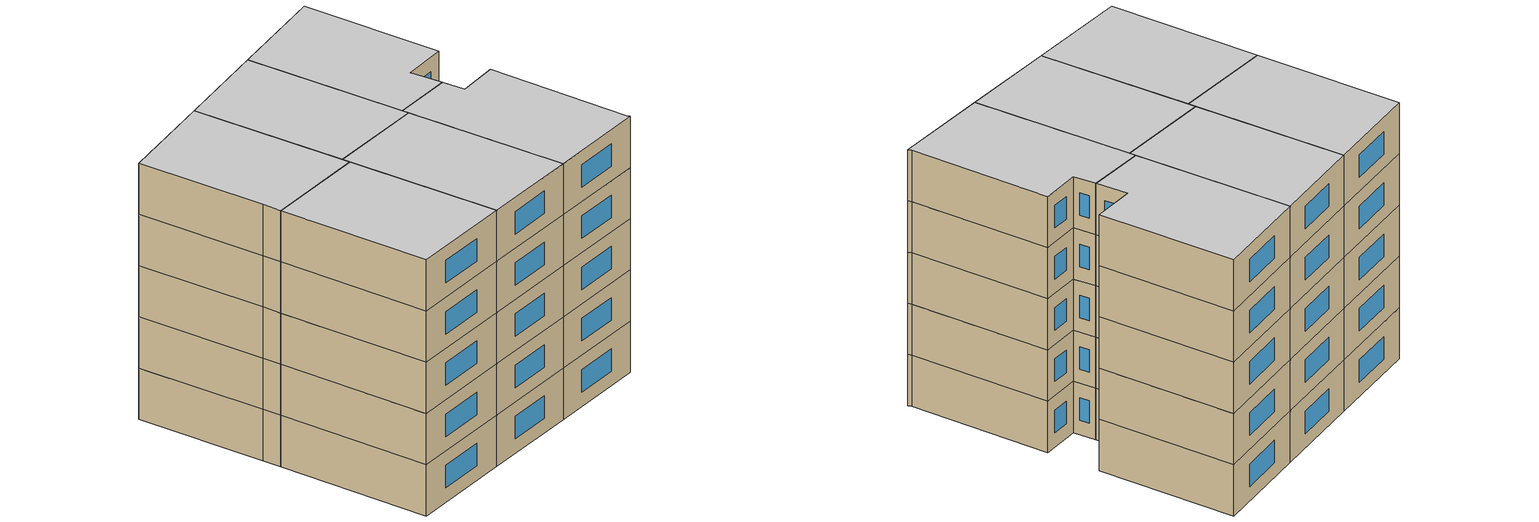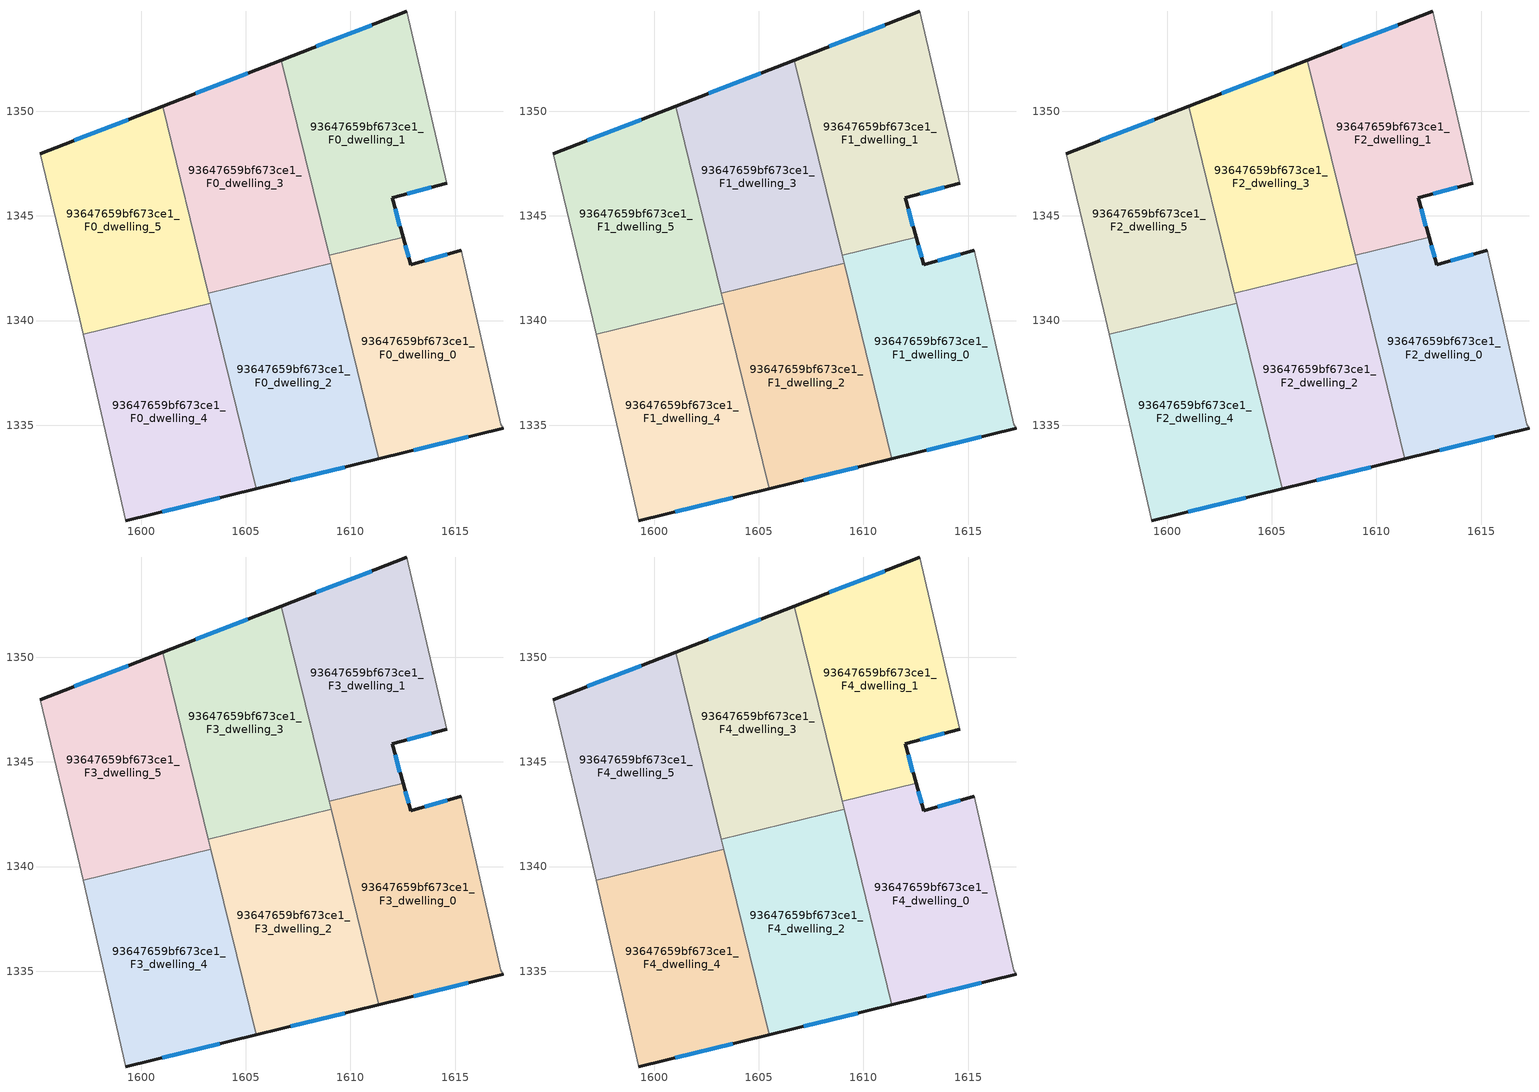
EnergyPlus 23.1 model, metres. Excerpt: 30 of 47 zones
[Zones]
93647659bf673ce1_F0_dwelling_0
 floor ground (EU_floor_Construction): 1615.29,1343.35 1617.19,1335.05 1617.28,1334.85 1611.36,1333.4 1608.98,1343.11 1612.51,1343.97 1612.88,1342.65 z0
 wall outside (EU_wall_Construction): 1611.36,1333.4 1617.28,1334.85 / 1615.29,1343.35 1612.88,1342.65 1612.51,1343.97 z0:3
 wall adiabatic (EU_wall_Construction): 1617.28,1334.85 1617.19,1335.05 1615.29,1343.35 z0:3
 wall to 93647659bf673ce1_F0_dwelling_1 (EU_wall_Construction): 1612.51,1343.97 1608.98,1343.11 z0:3
 wall to 93647659bf673ce1_F0_dwelling_2 (EU_wall_Construction): 1609.07,1342.73 1611.36,1333.4 z0:3
 wall to 93647659bf673ce1_F0_dwelling_3 (EU_wall_Construction): 1608.98,1343.11 1609.07,1342.73 z0:3
 window (EU_Window_Construction): 1613.02,1333.81 1615.62,1334.44 / 1612.78,1343.02 1612.62,1343.6 / 1614.61,1343.16 1613.56,1342.85 z0.84:2.16
93647659bf673ce1_F0_dwelling_1
 floor ground (EU_floor_Construction): 1612.69,1354.76 1614.59,1346.55 1611.98,1345.86 1612.51,1343.97 1608.98,1343.11 1606.69,1352.44 z0
 wall outside (EU_wall_Construction): 1612.69,1354.76 1606.69,1352.44 / 1612.51,1343.97 1611.98,1345.86 1614.59,1346.55 z0:3
 wall adiabatic (EU_wall_Construction): 1614.59,1346.55 1612.69,1354.76 z0:3
 wall to 93647659bf673ce1_F0_dwelling_3 (EU_wall_Construction): 1606.69,1352.44 1608.98,1343.11 z0:3
 window (EU_Window_Construction): 1611.01,1354.11 1608.37,1353.09 / 1612.71,1346.05 1613.86,1346.36 / 1612.36,1344.5 1612.13,1345.33 z0.84:2.16
93647659bf673ce1_F0_dwelling_2
 floor ground (EU_floor_Construction): 1609.07,1342.73 1611.36,1333.4 1605.5,1331.97 1603.21,1341.29 z0
 wall outside (EU_wall_Construction): 1605.5,1331.97 1611.36,1333.4 z0:3
 wall to 93647659bf673ce1_F0_dwelling_3 (EU_wall_Construction): 1609.07,1342.73 1603.21,1341.29 z0:3
 wall to 93647659bf673ce1_F0_dwelling_4 (EU_wall_Construction): 1603.33,1340.83 1605.5,1331.97 z0:3
 wall to 93647659bf673ce1_F0_dwelling_5 (EU_wall_Construction): 1603.22,1341.29 1603.33,1340.83 z0:3
 window (EU_Window_Construction): 1607.14,1332.37 1609.72,1333 z0.84:2.16
93647659bf673ce1_F0_dwelling_3
 floor ground (EU_floor_Construction): 1606.69,1352.44 1609.07,1342.73 1603.21,1341.29 1601.02,1350.23 z0
 wall outside (EU_wall_Construction): 1606.69,1352.44 1601.02,1350.23 z0:3
 wall to 93647659bf673ce1_F0_dwelling_5 (EU_wall_Construction): 1601.02,1350.23 1603.21,1341.29 z0:3
 window (EU_Window_Construction): 1605.11,1351.82 1602.61,1350.85 z0.84:2.16
93647659bf673ce1_F0_dwelling_4
 floor ground (EU_floor_Construction): 1603.33,1340.83 1605.5,1331.97 1599.27,1330.45 1597.23,1339.34 z0
 wall outside (EU_wall_Construction): 1599.27,1330.45 1605.5,1331.97 z0:3
 wall adiabatic (EU_wall_Construction): 1597.23,1339.34 1599.27,1330.45 z0:3
 wall to 93647659bf673ce1_F0_dwelling_5 (EU_wall_Construction): 1603.33,1340.83 1597.23,1339.34 z0:3
 window (EU_Window_Construction): 1601.02,1330.87 1603.75,1331.54 z0.84:2.16
93647659bf673ce1_F0_dwelling_5
 floor ground (EU_floor_Construction): 1601.02,1350.23 1603.33,1340.83 1597.23,1339.34 1596.97,1340.46 1595.17,1347.96 z0
 wall outside (EU_wall_Construction): 1601.02,1350.23 1595.17,1347.96 z0:3
 wall adiabatic (EU_wall_Construction): 1595.17,1347.96 1596.97,1340.46 1597.23,1339.34 z0:3
 window (EU_Window_Construction): 1599.38,1349.6 1596.81,1348.6 z0.84:2.16
93647659bf673ce1_F1_dwelling_0
 floor to 93647659bf673ce1_F0_dwelling_0 (EU_floor_Construction): 1615.29,1343.35 1617.19,1335.05 1617.28,1334.85 1611.36,1333.4 1608.98,1343.11 1612.51,1343.97 1612.88,1342.65 z3
 wall outside (EU_wall_Construction): 1611.36,1333.4 1617.28,1334.85 / 1615.29,1343.35 1612.88,1342.65 1612.51,1343.97 z3:6
 wall adiabatic (EU_wall_Construction): 1617.28,1334.85 1617.19,1335.05 1615.29,1343.35 z3:6
 wall to 93647659bf673ce1_F1_dwelling_1 (EU_wall_Construction): 1612.51,1343.97 1608.98,1343.11 z3:6
 wall to 93647659bf673ce1_F1_dwelling_2 (EU_wall_Construction): 1609.07,1342.73 1611.36,1333.4 z3:6
 wall to 93647659bf673ce1_F1_dwelling_3 (EU_wall_Construction): 1608.98,1343.11 1609.07,1342.73 z3:6
 window (EU_Window_Construction): 1613.02,1333.81 1615.62,1334.44 / 1612.78,1343.02 1612.62,1343.6 / 1614.61,1343.16 1613.56,1342.85 z3.84:5.16
93647659bf673ce1_F1_dwelling_1
 floor to 93647659bf673ce1_F0_dwelling_1 (EU_floor_Construction): 1612.69,1354.76 1614.59,1346.55 1611.98,1345.86 1612.51,1343.97 1608.98,1343.11 1606.69,1352.44 z3
 wall outside (EU_wall_Construction): 1612.69,1354.76 1606.69,1352.44 / 1612.51,1343.97 1611.98,1345.86 1614.59,1346.55 z3:6
 wall adiabatic (EU_wall_Construction): 1614.59,1346.55 1612.69,1354.76 z3:6
 wall to 93647659bf673ce1_F1_dwelling_3 (EU_wall_Construction): 1606.69,1352.44 1608.98,1343.11 z3:6
 window (EU_Window_Construction): 1611.01,1354.11 1608.37,1353.09 / 1612.71,1346.05 1613.86,1346.36 / 1612.36,1344.5 1612.13,1345.33 z3.84:5.16
93647659bf673ce1_F1_dwelling_2
 floor to 93647659bf673ce1_F0_dwelling_2 (EU_floor_Construction): 1609.07,1342.73 1611.36,1333.4 1605.5,1331.97 1603.21,1341.29 z3
 wall outside (EU_wall_Construction): 1605.5,1331.97 1611.36,1333.4 z3:6
 wall to 93647659bf673ce1_F1_dwelling_3 (EU_wall_Construction): 1609.07,1342.73 1603.21,1341.29 z3:6
 wall to 93647659bf673ce1_F1_dwelling_4 (EU_wall_Construction): 1603.33,1340.83 1605.5,1331.97 z3:6
 wall to 93647659bf673ce1_F1_dwelling_5 (EU_wall_Construction): 1603.22,1341.29 1603.33,1340.83 z3:6
 window (EU_Window_Construction): 1607.14,1332.37 1609.72,1333 z3.84:5.16
93647659bf673ce1_F1_dwelling_3
 floor to 93647659bf673ce1_F0_dwelling_3 (EU_floor_Construction): 1606.69,1352.44 1609.07,1342.73 1603.21,1341.29 1601.02,1350.23 z3
 wall outside (EU_wall_Construction): 1606.69,1352.44 1601.02,1350.23 z3:6
 wall to 93647659bf673ce1_F1_dwelling_5 (EU_wall_Construction): 1601.02,1350.23 1603.21,1341.29 z3:6
 window (EU_Window_Construction): 1605.11,1351.82 1602.61,1350.85 z3.84:5.16
93647659bf673ce1_F1_dwelling_4
 floor to 93647659bf673ce1_F0_dwelling_4 (EU_floor_Construction): 1603.33,1340.83 1605.5,1331.97 1599.27,1330.45 1597.23,1339.34 z3
 wall outside (EU_wall_Construction): 1599.27,1330.45 1605.5,1331.97 z3:6
 wall adiabatic (EU_wall_Construction): 1597.23,1339.34 1599.27,1330.45 z3:6
 wall to 93647659bf673ce1_F1_dwelling_5 (EU_wall_Construction): 1603.33,1340.83 1597.23,1339.34 z3:6
 window (EU_Window_Construction): 1601.02,1330.87 1603.75,1331.54 z3.84:5.16
93647659bf673ce1_F1_dwelling_5
 floor to 93647659bf673ce1_F0_dwelling_5 (EU_floor_Construction): 1601.02,1350.23 1603.33,1340.83 1597.23,1339.34 1596.97,1340.46 1595.17,1347.96 z3
 wall outside (EU_wall_Construction): 1601.02,1350.23 1595.17,1347.96 z3:6
 wall adiabatic (EU_wall_Construction): 1595.17,1347.96 1596.97,1340.46 1597.23,1339.34 z3:6
 window (EU_Window_Construction): 1599.38,1349.6 1596.81,1348.6 z3.84:5.16
93647659bf673ce1_F2_dwelling_0
 floor to 93647659bf673ce1_F1_dwelling_0 (EU_floor_Construction): 1615.29,1343.35 1617.19,1335.05 1617.28,1334.85 1611.36,1333.4 1608.98,1343.11 1612.51,1343.97 1612.88,1342.65 z6
 wall outside (EU_wall_Construction): 1611.36,1333.4 1617.28,1334.85 / 1615.29,1343.35 1612.88,1342.65 1612.51,1343.97 z6:9
 wall adiabatic (EU_wall_Construction): 1617.28,1334.85 1617.19,1335.05 1615.29,1343.35 z6:9
 wall to 93647659bf673ce1_F2_dwelling_1 (EU_wall_Construction): 1612.51,1343.97 1608.98,1343.11 z6:9
 wall to 93647659bf673ce1_F2_dwelling_2 (EU_wall_Construction): 1609.07,1342.73 1611.36,1333.4 z6:9
 wall to 93647659bf673ce1_F2_dwelling_3 (EU_wall_Construction): 1608.98,1343.11 1609.07,1342.73 z6:9
 window (EU_Window_Construction): 1613.02,1333.81 1615.62,1334.44 / 1612.78,1343.02 1612.62,1343.6 / 1614.61,1343.16 1613.56,1342.85 z6.84:8.16
93647659bf673ce1_F2_dwelling_1
 floor to 93647659bf673ce1_F1_dwelling_1 (EU_floor_Construction): 1612.69,1354.76 1614.59,1346.55 1611.98,1345.86 1612.51,1343.97 1608.98,1343.11 1606.69,1352.44 z6
 wall outside (EU_wall_Construction): 1612.69,1354.76 1606.69,1352.44 / 1612.51,1343.97 1611.98,1345.86 1614.59,1346.55 z6:9
 wall adiabatic (EU_wall_Construction): 1614.59,1346.55 1612.69,1354.76 z6:9
 wall to 93647659bf673ce1_F2_dwelling_3 (EU_wall_Construction): 1606.69,1352.44 1608.98,1343.11 z6:9
 window (EU_Window_Construction): 1611.01,1354.11 1608.37,1353.09 / 1612.71,1346.05 1613.86,1346.36 / 1612.36,1344.5 1612.13,1345.33 z6.84:8.16
93647659bf673ce1_F2_dwelling_2
 floor to 93647659bf673ce1_F1_dwelling_2 (EU_floor_Construction): 1609.07,1342.73 1611.36,1333.4 1605.5,1331.97 1603.21,1341.29 z6
 wall outside (EU_wall_Construction): 1605.5,1331.97 1611.36,1333.4 z6:9
 wall to 93647659bf673ce1_F2_dwelling_3 (EU_wall_Construction): 1609.07,1342.73 1603.21,1341.29 z6:9
 wall to 93647659bf673ce1_F2_dwelling_4 (EU_wall_Construction): 1603.33,1340.83 1605.5,1331.97 z6:9
 wall to 93647659bf673ce1_F2_dwelling_5 (EU_wall_Construction): 1603.22,1341.29 1603.33,1340.83 z6:9
 window (EU_Window_Construction): 1607.14,1332.37 1609.72,1333 z6.84:8.16
93647659bf673ce1_F2_dwelling_3
 floor to 93647659bf673ce1_F1_dwelling_3 (EU_floor_Construction): 1606.69,1352.44 1609.07,1342.73 1603.21,1341.29 1601.02,1350.23 z6
 wall outside (EU_wall_Construction): 1606.69,1352.44 1601.02,1350.23 z6:9
 wall to 93647659bf673ce1_F2_dwelling_5 (EU_wall_Construction): 1601.02,1350.23 1603.21,1341.29 z6:9
 window (EU_Window_Construction): 1605.11,1351.82 1602.61,1350.85 z6.84:8.16
93647659bf673ce1_F2_dwelling_4
 floor to 93647659bf673ce1_F1_dwelling_4 (EU_floor_Construction): 1603.33,1340.83 1605.5,1331.97 1599.27,1330.45 1597.23,1339.34 z6
 wall outside (EU_wall_Construction): 1599.27,1330.45 1605.5,1331.97 z6:9
 wall adiabatic (EU_wall_Construction): 1597.23,1339.34 1599.27,1330.45 z6:9
 wall to 93647659bf673ce1_F2_dwelling_5 (EU_wall_Construction): 1603.33,1340.83 1597.23,1339.34 z6:9
 window (EU_Window_Construction): 1601.02,1330.87 1603.75,1331.54 z6.84:8.16
93647659bf673ce1_F2_dwelling_5
 floor to 93647659bf673ce1_F1_dwelling_5 (EU_floor_Construction): 1601.02,1350.23 1603.33,1340.83 1597.23,1339.34 1596.97,1340.46 1595.17,1347.96 z6
 wall outside (EU_wall_Construction): 1601.02,1350.23 1595.17,1347.96 z6:9
 wall adiabatic (EU_wall_Construction): 1595.17,1347.96 1596.97,1340.46 1597.23,1339.34 z6:9
 window (EU_Window_Construction): 1599.38,1349.6 1596.81,1348.6 z6.84:8.16
93647659bf673ce1_F3_dwelling_0
 floor to 93647659bf673ce1_F2_dwelling_0 (EU_floor_Construction): 1615.29,1343.35 1617.19,1335.05 1617.28,1334.85 1611.36,1333.4 1608.98,1343.11 1612.51,1343.97 1612.88,1342.65 z9
 wall outside (EU_wall_Construction): 1611.36,1333.4 1617.28,1334.85 / 1615.29,1343.35 1612.88,1342.65 1612.51,1343.97 z9:12
 wall adiabatic (EU_wall_Construction): 1617.28,1334.85 1617.19,1335.05 1615.29,1343.35 z9:12
 wall to 93647659bf673ce1_F3_dwelling_1 (EU_wall_Construction): 1612.51,1343.97 1608.98,1343.11 z9:12
 wall to 93647659bf673ce1_F3_dwelling_2 (EU_wall_Construction): 1609.07,1342.73 1611.36,1333.4 z9:12
 wall to 93647659bf673ce1_F3_dwelling_3 (EU_wall_Construction): 1608.98,1343.11 1609.07,1342.73 z9:12
 window (EU_Window_Construction): 1613.02,1333.81 1615.62,1334.44 / 1612.78,1343.02 1612.62,1343.6 / 1614.61,1343.16 1613.56,1342.85 z9.84:11.16
93647659bf673ce1_F3_dwelling_1
 floor to 93647659bf673ce1_F2_dwelling_1 (EU_floor_Construction): 1612.69,1354.76 1614.59,1346.55 1611.98,1345.86 1612.51,1343.97 1608.98,1343.11 1606.69,1352.44 z9
 wall outside (EU_wall_Construction): 1612.69,1354.76 1606.69,1352.44 / 1612.51,1343.97 1611.98,1345.86 1614.59,1346.55 z9:12
 wall adiabatic (EU_wall_Construction): 1614.59,1346.55 1612.69,1354.76 z9:12
 wall to 93647659bf673ce1_F3_dwelling_3 (EU_wall_Construction): 1606.69,1352.44 1608.98,1343.11 z9:12
 window (EU_Window_Construction): 1611.01,1354.11 1608.37,1353.09 / 1612.71,1346.05 1613.86,1346.36 / 1612.36,1344.5 1612.13,1345.33 z9.84:11.16
93647659bf673ce1_F3_dwelling_2
 floor to 93647659bf673ce1_F2_dwelling_2 (EU_floor_Construction): 1609.07,1342.73 1611.36,1333.4 1605.5,1331.97 1603.21,1341.29 z9
 wall outside (EU_wall_Construction): 1605.5,1331.97 1611.36,1333.4 z9:12
 wall to 93647659bf673ce1_F3_dwelling_3 (EU_wall_Construction): 1609.07,1342.73 1603.21,1341.29 z9:12
 wall to 93647659bf673ce1_F3_dwelling_4 (EU_wall_Construction): 1603.33,1340.83 1605.5,1331.97 z9:12
 wall to 93647659bf673ce1_F3_dwelling_5 (EU_wall_Construction): 1603.22,1341.29 1603.33,1340.83 z9:12
 window (EU_Window_Construction): 1607.14,1332.37 1609.72,1333 z9.84:11.16
93647659bf673ce1_F3_dwelling_3
 floor to 93647659bf673ce1_F2_dwelling_3 (EU_floor_Construction): 1606.69,1352.44 1609.07,1342.73 1603.21,1341.29 1601.02,1350.23 z9
 wall outside (EU_wall_Construction): 1606.69,1352.44 1601.02,1350.23 z9:12
 wall to 93647659bf673ce1_F3_dwelling_5 (EU_wall_Construction): 1601.02,1350.23 1603.21,1341.29 z9:12
 window (EU_Window_Construction): 1605.11,1351.82 1602.61,1350.85 z9.84:11.16
93647659bf673ce1_F3_dwelling_4
 floor to 93647659bf673ce1_F2_dwelling_4 (EU_floor_Construction): 1603.33,1340.83 1605.5,1331.97 1599.27,1330.45 1597.23,1339.34 z9
 wall outside (EU_wall_Construction): 1599.27,1330.45 1605.5,1331.97 z9:12
 wall adiabatic (EU_wall_Construction): 1597.23,1339.34 1599.27,1330.45 z9:12
 wall to 93647659bf673ce1_F3_dwelling_5 (EU_wall_Construction): 1603.33,1340.83 1597.23,1339.34 z9:12
 window (EU_Window_Construction): 1601.02,1330.87 1603.75,1331.54 z9.84:11.16
93647659bf673ce1_F3_dwelling_5
 floor to 93647659bf673ce1_F2_dwelling_5 (EU_floor_Construction): 1601.02,1350.23 1603.33,1340.83 1597.23,1339.34 1596.97,1340.46 1595.17,1347.96 z9
 wall outside (EU_wall_Construction): 1601.02,1350.23 1595.17,1347.96 z9:12
 wall adiabatic (EU_wall_Construction): 1595.17,1347.96 1596.97,1340.46 1597.23,1339.34 z9:12
 window (EU_Window_Construction): 1599.38,1349.6 1596.81,1348.6 z9.84:11.16
93647659bf673ce1_F4_dwelling_0
 floor to 93647659bf673ce1_F3_dwelling_0 (EU_floor_Construction): 1615.29,1343.35 1617.19,1335.05 1617.28,1334.85 1611.36,1333.4 1608.98,1343.11 1612.51,1343.97 1612.88,1342.65 z12
 wall outside (EU_wall_Construction): 1611.36,1333.4 1617.28,1334.85 / 1615.29,1343.35 1612.88,1342.65 1612.51,1343.97 z12:15
 wall adiabatic (EU_wall_Construction): 1617.28,1334.85 1617.19,1335.05 1615.29,1343.35 z12:15
 wall to 93647659bf673ce1_F4_dwelling_1 (EU_wall_Construction): 1612.51,1343.97 1608.98,1343.11 z12:15
 wall to 93647659bf673ce1_F4_dwelling_2 (EU_wall_Construction): 1609.07,1342.73 1611.36,1333.4 z12:15
 wall to 93647659bf673ce1_F4_dwelling_3 (EU_wall_Construction): 1608.98,1343.11 1609.07,1342.73 z12:15
 window (EU_Window_Construction): 1613.02,1333.81 1615.62,1334.44 / 1612.78,1343.02 1612.62,1343.6 / 1614.61,1343.16 1613.56,1342.85 z12.84:14.16
 ceiling to 93647659bf673ce1_F5_dwelling_0 (EU_floor_Construction): 1617.28,1334.85 1617.19,1335.05 1615.29,1343.35 1612.88,1342.65 1612.51,1343.97 1608.98,1343.11 1611.36,1333.4 z15
93647659bf673ce1_F4_dwelling_1
 floor to 93647659bf673ce1_F3_dwelling_1 (EU_floor_Construction): 1612.69,1354.76 1614.59,1346.55 1611.98,1345.86 1612.51,1343.97 1608.98,1343.11 1606.69,1352.44 z12
 wall outside (EU_wall_Construction): 1612.69,1354.76 1606.69,1352.44 / 1612.51,1343.97 1611.98,1345.86 1614.59,1346.55 z12:15
 wall adiabatic (EU_wall_Construction): 1614.59,1346.55 1612.69,1354.76 z12:15
 wall to 93647659bf673ce1_F4_dwelling_3 (EU_wall_Construction): 1606.69,1352.44 1608.98,1343.11 z12:15
 window (EU_Window_Construction): 1611.01,1354.11 1608.37,1353.09 / 1612.71,1346.05 1613.86,1346.36 / 1612.36,1344.5 1612.13,1345.33 z12.84:14.16
 ceiling to 93647659bf673ce1_F5_dwelling_1 (EU_floor_Construction): 1612.51,1343.97 1611.98,1345.86 1614.59,1346.55 1612.69,1354.76 1606.69,1352.44 1608.98,1343.11 z15
93647659bf673ce1_F4_dwelling_2
 floor to 93647659bf673ce1_F3_dwelling_2 (EU_floor_Construction): 1609.07,1342.73 1611.36,1333.4 1605.5,1331.97 1603.21,1341.29 z12
 wall outside (EU_wall_Construction): 1605.5,1331.97 1611.36,1333.4 z12:15
 wall to 93647659bf673ce1_F4_dwelling_3 (EU_wall_Construction): 1609.07,1342.73 1603.21,1341.29 z12:15
 wall to 93647659bf673ce1_F4_dwelling_4 (EU_wall_Construction): 1603.33,1340.83 1605.5,1331.97 z12:15
 wall to 93647659bf673ce1_F4_dwelling_5 (EU_wall_Construction): 1603.22,1341.29 1603.33,1340.83 z12:15
 window (EU_Window_Construction): 1607.14,1332.37 1609.72,1333 z12.84:14.16
 ceiling to 93647659bf673ce1_F5_dwelling_2 (EU_floor_Construction): 1611.36,1333.4 1609.07,1342.73 1603.21,1341.29 1605.5,1331.97 z15
93647659bf673ce1_F4_dwelling_3
 floor to 93647659bf673ce1_F3_dwelling_3 (EU_floor_Construction): 1606.69,1352.44 1609.07,1342.73 1603.21,1341.29 1601.02,1350.23 z12
 wall outside (EU_wall_Construction): 1606.69,1352.44 1601.02,1350.23 z12:15
 wall to 93647659bf673ce1_F4_dwelling_5 (EU_wall_Construction): 1601.02,1350.23 1603.21,1341.29 z12:15
 window (EU_Window_Construction): 1605.11,1351.82 1602.61,1350.85 z12.84:14.16
 ceiling to 93647659bf673ce1_F5_dwelling_3 (EU_floor_Construction): 1609.07,1342.73 1606.69,1352.44 1601.02,1350.23 1603.21,1341.29 z15
93647659bf673ce1_F4_dwelling_4
 floor to 93647659bf673ce1_F3_dwelling_4 (EU_floor_Construction): 1603.33,1340.83 1605.5,1331.97 1599.27,1330.45 1597.23,1339.34 z12
 wall outside (EU_wall_Construction): 1599.27,1330.45 1605.5,1331.97 z12:15
 wall adiabatic (EU_wall_Construction): 1597.23,1339.34 1599.27,1330.45 z12:15
 wall to 93647659bf673ce1_F4_dwelling_5 (EU_wall_Construction): 1603.33,1340.83 1597.23,1339.34 z12:15
 window (EU_Window_Construction): 1601.02,1330.87 1603.75,1331.54 z12.84:14.16
 ceiling to 93647659bf673ce1_F5_dwelling_4 (EU_floor_Construction): 1605.5,1331.97 1603.33,1340.83 1597.23,1339.34 1599.27,1330.45 z15
93647659bf673ce1_F4_dwelling_5
 floor to 93647659bf673ce1_F3_dwelling_5 (EU_floor_Construction): 1601.02,1350.23 1603.33,1340.83 1597.23,1339.34 1596.97,1340.46 1595.17,1347.96 z12
 wall outside (EU_wall_Construction): 1601.02,1350.23 1595.17,1347.96 z12:15
 wall adiabatic (EU_wall_Construction): 1595.17,1347.96 1596.97,1340.46 1597.23,1339.34 z12:15
 window (EU_Window_Construction): 1599.38,1349.6 1596.81,1348.6 z12.84:14.16
 ceiling to 93647659bf673ce1_F5_dwelling_5 (EU_floor_Construction): 1603.33,1340.83 1601.02,1350.23 1595.17,1347.96 1596.97,1340.46 1597.23,1339.34 z15
[Building]
EU S2 Campaign: North Axis=0; Terrain=City; Solar Distribution=FullExterior
[Site:Location]
Lyon-Bron: Latitude=45.75; Longitude=5; Time Zone=1; Elevation=198
[SizingPeriod:WeatherFileDays]
AnnualSizingPeriod: Begin Month=1; Begin Day of Month=1; End Month=12; End Day of Month=31; Day of Week for Start Day=Monday; Use Weather File Daylight Saving Period=No; Use Weather File Rain and Snow Indicators=No
[MATERIAL]
EU_InternalMass_Material: Roughness=MediumRough; Thickness=0.1; Conductivity=1; Density=1800; Specific Heat=900; Thermal Absorptance=0.9; Solar Absorptance=0.7; Visible Absorptance=0.7
[MATERIAL:NOMASS] Roughness=MediumRough; Thermal Absorptance=0.9; Solar Absorptance=0.7; Visible Absorptance=0.7
Name | Thermal Resistance
EU_wall_NoMass | 0.776494
EU_floor_NoMass | 0.421597
[WINDOWMATERIAL:SIMPLEGLAZINGSYSTEM]
EU_Window_SimpleGlazing: UFactor=4.24961; Solar Heat Gain Coefficient=0.83; Visible Transmittance=0.83
[CONSTRUCTION]
EU_wall_Construction: EU_wall_NoMass
EU_floor_Construction: EU_floor_NoMass
EU_Window_Construction: EU_Window_SimpleGlazing
EU_InternalMass_Construction: EU_InternalMass_Material
[ZONE] Type=1; Multiplier=1; Ceiling Height=autocalculate; Floor Area=autocalculate; Part of Total Floor Area=Yes
Name | Volume
93647659bf673ce1_F0_dwelling_0; 93647659bf673ce1_F1_dwelling_0; 93647659bf673ce1_F2_dwelling_0; 93647659bf673ce1_F3_dwelling_0; 93647659bf673ce1_F4_dwelling_0 | 173.734
93647659bf673ce1_F0_dwelling_1; 93647659bf673ce1_F1_dwelling_1; 93647659bf673ce1_F2_dwelling_1; 93647659bf673ce1_F3_dwelling_1; 93647659bf673ce1_F4_dwelling_1 | 173.74
93647659bf673ce1_F0_dwelling_2; 93647659bf673ce1_F1_dwelling_2; 93647659bf673ce1_F2_dwelling_2; 93647659bf673ce1_F3_dwelling_2; 93647659bf673ce1_F4_dwelling_2 | 173.711
93647659bf673ce1_F0_dwelling_3; 93647659bf673ce1_F1_dwelling_3; 93647659bf673ce1_F2_dwelling_3; 93647659bf673ce1_F3_dwelling_3; 93647659bf673ce1_F4_dwelling_3 | 173.722
93647659bf673ce1_F0_dwelling_4; 93647659bf673ce1_F1_dwelling_4; 93647659bf673ce1_F2_dwelling_4; 93647659bf673ce1_F3_dwelling_4; 93647659bf673ce1_F4_dwelling_4 | 173.726
93647659bf673ce1_F0_dwelling_5; 93647659bf673ce1_F1_dwelling_5; 93647659bf673ce1_F2_dwelling_5; 93647659bf673ce1_F3_dwelling_5; 93647659bf673ce1_F4_dwelling_5 | 173.715
[INTERNALMASS] Construction=EU_InternalMass_Construction
Name | Zone or ZoneList | Surface Area
93647659bf673ce1_F0_dwelling_0_EU_InternalMass | 93647659bf673ce1_F0_dwelling_0 | 57.9111
93647659bf673ce1_F0_dwelling_1_EU_InternalMass | 93647659bf673ce1_F0_dwelling_1 | 57.9135
93647659bf673ce1_F0_dwelling_2_EU_InternalMass | 93647659bf673ce1_F0_dwelling_2 | 57.9042
93647659bf673ce1_F0_dwelling_3_EU_InternalMass | 93647659bf673ce1_F0_dwelling_3 | 57.9075
93647659bf673ce1_F0_dwelling_4_EU_InternalMass | 93647659bf673ce1_F0_dwelling_4 | 57.9086
93647659bf673ce1_F0_dwelling_5_EU_InternalMass | 93647659bf673ce1_F0_dwelling_5 | 57.9048
93647659bf673ce1_F1_dwelling_0_EU_InternalMass | 93647659bf673ce1_F1_dwelling_0 | 57.9111
93647659bf673ce1_F1_dwelling_1_EU_InternalMass | 93647659bf673ce1_F1_dwelling_1 | 57.9135
93647659bf673ce1_F1_dwelling_2_EU_InternalMass | 93647659bf673ce1_F1_dwelling_2 | 57.9042
93647659bf673ce1_F1_dwelling_3_EU_InternalMass | 93647659bf673ce1_F1_dwelling_3 | 57.9075
93647659bf673ce1_F1_dwelling_4_EU_InternalMass | 93647659bf673ce1_F1_dwelling_4 | 57.9086
93647659bf673ce1_F1_dwelling_5_EU_InternalMass | 93647659bf673ce1_F1_dwelling_5 | 57.9048
93647659bf673ce1_F2_dwelling_0_EU_InternalMass | 93647659bf673ce1_F2_dwelling_0 | 57.9111
93647659bf673ce1_F2_dwelling_1_EU_InternalMass | 93647659bf673ce1_F2_dwelling_1 | 57.9135
93647659bf673ce1_F2_dwelling_2_EU_InternalMass | 93647659bf673ce1_F2_dwelling_2 | 57.9042
93647659bf673ce1_F2_dwelling_3_EU_InternalMass | 93647659bf673ce1_F2_dwelling_3 | 57.9075
93647659bf673ce1_F2_dwelling_4_EU_InternalMass | 93647659bf673ce1_F2_dwelling_4 | 57.9086
93647659bf673ce1_F2_dwelling_5_EU_InternalMass | 93647659bf673ce1_F2_dwelling_5 | 57.9048
93647659bf673ce1_F3_dwelling_0_EU_InternalMass | 93647659bf673ce1_F3_dwelling_0 | 57.9111
93647659bf673ce1_F3_dwelling_1_EU_InternalMass | 93647659bf673ce1_F3_dwelling_1 | 57.9135
93647659bf673ce1_F3_dwelling_2_EU_InternalMass | 93647659bf673ce1_F3_dwelling_2 | 57.9042
93647659bf673ce1_F3_dwelling_3_EU_InternalMass | 93647659bf673ce1_F3_dwelling_3 | 57.9075
93647659bf673ce1_F3_dwelling_4_EU_InternalMass | 93647659bf673ce1_F3_dwelling_4 | 57.9086
93647659bf673ce1_F3_dwelling_5_EU_InternalMass | 93647659bf673ce1_F3_dwelling_5 | 57.9048
93647659bf673ce1_F4_dwelling_0_EU_InternalMass | 93647659bf673ce1_F4_dwelling_0 | 57.9111
93647659bf673ce1_F4_dwelling_1_EU_InternalMass | 93647659bf673ce1_F4_dwelling_1 | 57.9135
93647659bf673ce1_F4_dwelling_2_EU_InternalMass | 93647659bf673ce1_F4_dwelling_2 | 57.9042
93647659bf673ce1_F4_dwelling_3_EU_InternalMass | 93647659bf673ce1_F4_dwelling_3 | 57.9075
93647659bf673ce1_F4_dwelling_4_EU_InternalMass | 93647659bf673ce1_F4_dwelling_4 | 57.9086
93647659bf673ce1_F4_dwelling_5_EU_InternalMass | 93647659bf673ce1_F4_dwelling_5 | 57.9048
[OTHEREQUIPMENT] Fuel Type=Electricity; Design Level Calculation Method=Watts/Area; Power per Zone Floor Area=1; Fraction Latent=0; Fraction Radiant=0; Fraction Lost=0; Carbon Dioxide Generation Rate=0; EndUse Subcategory=EU_Step8_InternalGains
Name | Zone or ZoneList or Space or SpaceList | Schedule
EU_Step8_InternalGain_93647659bf673ce1_F0_dwelling_0_f000 | 93647659bf673ce1_F0_dwelling_0 | EU_Step8_GainSchedule_93647659bf673ce1_F0_dwelling_0_f000
EU_Step8_InternalGain_93647659bf673ce1_F0_dwelling_1_f000 | 93647659bf673ce1_F0_dwelling_1 | EU_Step8_GainSchedule_93647659bf673ce1_F0_dwelling_1_f000
EU_Step8_InternalGain_93647659bf673ce1_F0_dwelling_2_f000 | 93647659bf673ce1_F0_dwelling_2 | EU_Step8_GainSchedule_93647659bf673ce1_F0_dwelling_2_f000
EU_Step8_InternalGain_93647659bf673ce1_F0_dwelling_3_f000 | 93647659bf673ce1_F0_dwelling_3 | EU_Step8_GainSchedule_93647659bf673ce1_F0_dwelling_3_f000
EU_Step8_InternalGain_93647659bf673ce1_F0_dwelling_4_f000 | 93647659bf673ce1_F0_dwelling_4 | EU_Step8_GainSchedule_93647659bf673ce1_F0_dwelling_4_f000
EU_Step8_InternalGain_93647659bf673ce1_F0_dwelling_5_f000 | 93647659bf673ce1_F0_dwelling_5 | EU_Step8_GainSchedule_93647659bf673ce1_F0_dwelling_5_f000
EU_Step8_InternalGain_93647659bf673ce1_F1_dwelling_0_f000 | 93647659bf673ce1_F1_dwelling_0 | EU_Step8_GainSchedule_93647659bf673ce1_F1_dwelling_0_f000
EU_Step8_InternalGain_93647659bf673ce1_F1_dwelling_1_f000 | 93647659bf673ce1_F1_dwelling_1 | EU_Step8_GainSchedule_93647659bf673ce1_F1_dwelling_1_f000
EU_Step8_InternalGain_93647659bf673ce1_F1_dwelling_2_f000 | 93647659bf673ce1_F1_dwelling_2 | EU_Step8_GainSchedule_93647659bf673ce1_F1_dwelling_2_f000
EU_Step8_InternalGain_93647659bf673ce1_F1_dwelling_3_f000 | 93647659bf673ce1_F1_dwelling_3 | EU_Step8_GainSchedule_93647659bf673ce1_F1_dwelling_3_f000
EU_Step8_InternalGain_93647659bf673ce1_F1_dwelling_4_f000 | 93647659bf673ce1_F1_dwelling_4 | EU_Step8_GainSchedule_93647659bf673ce1_F1_dwelling_4_f000
EU_Step8_InternalGain_93647659bf673ce1_F1_dwelling_5_f000 | 93647659bf673ce1_F1_dwelling_5 | EU_Step8_GainSchedule_93647659bf673ce1_F1_dwelling_5_f000
EU_Step8_InternalGain_93647659bf673ce1_F2_dwelling_0_f000 | 93647659bf673ce1_F2_dwelling_0 | EU_Step8_GainSchedule_93647659bf673ce1_F2_dwelling_0_f000
EU_Step8_InternalGain_93647659bf673ce1_F2_dwelling_1_f000 | 93647659bf673ce1_F2_dwelling_1 | EU_Step8_GainSchedule_93647659bf673ce1_F2_dwelling_1_f000
EU_Step8_InternalGain_93647659bf673ce1_F2_dwelling_2_f000 | 93647659bf673ce1_F2_dwelling_2 | EU_Step8_GainSchedule_93647659bf673ce1_F2_dwelling_2_f000
EU_Step8_InternalGain_93647659bf673ce1_F2_dwelling_3_f000 | 93647659bf673ce1_F2_dwelling_3 | EU_Step8_GainSchedule_93647659bf673ce1_F2_dwelling_3_f000
EU_Step8_InternalGain_93647659bf673ce1_F2_dwelling_4_f000 | 93647659bf673ce1_F2_dwelling_4 | EU_Step8_GainSchedule_93647659bf673ce1_F2_dwelling_4_f000
EU_Step8_InternalGain_93647659bf673ce1_F2_dwelling_5_f000 | 93647659bf673ce1_F2_dwelling_5 | EU_Step8_GainSchedule_93647659bf673ce1_F2_dwelling_5_f000
EU_Step8_InternalGain_93647659bf673ce1_F3_dwelling_0_f000 | 93647659bf673ce1_F3_dwelling_0 | EU_Step8_GainSchedule_93647659bf673ce1_F3_dwelling_0_f000
EU_Step8_InternalGain_93647659bf673ce1_F3_dwelling_1_f000 | 93647659bf673ce1_F3_dwelling_1 | EU_Step8_GainSchedule_93647659bf673ce1_F3_dwelling_1_f000
EU_Step8_InternalGain_93647659bf673ce1_F3_dwelling_2_f000 | 93647659bf673ce1_F3_dwelling_2 | EU_Step8_GainSchedule_93647659bf673ce1_F3_dwelling_2_f000
EU_Step8_InternalGain_93647659bf673ce1_F3_dwelling_3_f000 | 93647659bf673ce1_F3_dwelling_3 | EU_Step8_GainSchedule_93647659bf673ce1_F3_dwelling_3_f000
EU_Step8_InternalGain_93647659bf673ce1_F3_dwelling_4_f000 | 93647659bf673ce1_F3_dwelling_4 | EU_Step8_GainSchedule_93647659bf673ce1_F3_dwelling_4_f000
EU_Step8_InternalGain_93647659bf673ce1_F3_dwelling_5_f000 | 93647659bf673ce1_F3_dwelling_5 | EU_Step8_GainSchedule_93647659bf673ce1_F3_dwelling_5_f000
EU_Step8_InternalGain_93647659bf673ce1_F4_dwelling_0_f000 | 93647659bf673ce1_F4_dwelling_0 | EU_Step8_GainSchedule_93647659bf673ce1_F4_dwelling_0_f000
EU_Step8_InternalGain_93647659bf673ce1_F4_dwelling_1_f000 | 93647659bf673ce1_F4_dwelling_1 | EU_Step8_GainSchedule_93647659bf673ce1_F4_dwelling_1_f000
EU_Step8_InternalGain_93647659bf673ce1_F4_dwelling_2_f000 | 93647659bf673ce1_F4_dwelling_2 | EU_Step8_GainSchedule_93647659bf673ce1_F4_dwelling_2_f000
EU_Step8_InternalGain_93647659bf673ce1_F4_dwelling_3_f000 | 93647659bf673ce1_F4_dwelling_3 | EU_Step8_GainSchedule_93647659bf673ce1_F4_dwelling_3_f000
EU_Step8_InternalGain_93647659bf673ce1_F4_dwelling_4_f000 | 93647659bf673ce1_F4_dwelling_4 | EU_Step8_GainSchedule_93647659bf673ce1_F4_dwelling_4_f000
EU_Step8_InternalGain_93647659bf673ce1_F4_dwelling_5_f000 | 93647659bf673ce1_F4_dwelling_5 | EU_Step8_GainSchedule_93647659bf673ce1_F4_dwelling_5_f000
[ZONEVENTILATION:DESIGNFLOWRATE] Schedule=EU_AlwaysOn; Design Flow Rate Calculation Method=AirChanges/Hour; Air Changes per Hour=0.693814; Ventilation Type=Natural; Fan Pressure Rise=0; Fan Total Efficiency=1; Constant Term Coefficient=1; Temperature Term Coefficient=0; Velocity Term Coefficient=0; Velocity Squared Term Coefficient=0; Minimum Indoor Temperature=-100; Maximum Indoor Temperature=100; Delta Temperature=-100; Minimum Outdoor Temperature=-100; Maximum Outdoor Temperature=100; Maximum Wind Speed=40
Name | Zone or ZoneList or Space or SpaceList
EU_ConstantAir_93647659bf673ce1_F0_dwelling_0 | 93647659bf673ce1_F0_dwelling_0
EU_ConstantAir_93647659bf673ce1_F0_dwelling_1 | 93647659bf673ce1_F0_dwelling_1
EU_ConstantAir_93647659bf673ce1_F0_dwelling_2 | 93647659bf673ce1_F0_dwelling_2
EU_ConstantAir_93647659bf673ce1_F0_dwelling_3 | 93647659bf673ce1_F0_dwelling_3
EU_ConstantAir_93647659bf673ce1_F0_dwelling_4 | 93647659bf673ce1_F0_dwelling_4
EU_ConstantAir_93647659bf673ce1_F0_dwelling_5 | 93647659bf673ce1_F0_dwelling_5
EU_ConstantAir_93647659bf673ce1_F1_dwelling_0 | 93647659bf673ce1_F1_dwelling_0
EU_ConstantAir_93647659bf673ce1_F1_dwelling_1 | 93647659bf673ce1_F1_dwelling_1
EU_ConstantAir_93647659bf673ce1_F1_dwelling_2 | 93647659bf673ce1_F1_dwelling_2
EU_ConstantAir_93647659bf673ce1_F1_dwelling_3 | 93647659bf673ce1_F1_dwelling_3
EU_ConstantAir_93647659bf673ce1_F1_dwelling_4 | 93647659bf673ce1_F1_dwelling_4
EU_ConstantAir_93647659bf673ce1_F1_dwelling_5 | 93647659bf673ce1_F1_dwelling_5
EU_ConstantAir_93647659bf673ce1_F2_dwelling_0 | 93647659bf673ce1_F2_dwelling_0
EU_ConstantAir_93647659bf673ce1_F2_dwelling_1 | 93647659bf673ce1_F2_dwelling_1
EU_ConstantAir_93647659bf673ce1_F2_dwelling_2 | 93647659bf673ce1_F2_dwelling_2
EU_ConstantAir_93647659bf673ce1_F2_dwelling_3 | 93647659bf673ce1_F2_dwelling_3
EU_ConstantAir_93647659bf673ce1_F2_dwelling_4 | 93647659bf673ce1_F2_dwelling_4
EU_ConstantAir_93647659bf673ce1_F2_dwelling_5 | 93647659bf673ce1_F2_dwelling_5
EU_ConstantAir_93647659bf673ce1_F3_dwelling_0 | 93647659bf673ce1_F3_dwelling_0
EU_ConstantAir_93647659bf673ce1_F3_dwelling_1 | 93647659bf673ce1_F3_dwelling_1
EU_ConstantAir_93647659bf673ce1_F3_dwelling_2 | 93647659bf673ce1_F3_dwelling_2
EU_ConstantAir_93647659bf673ce1_F3_dwelling_3 | 93647659bf673ce1_F3_dwelling_3
EU_ConstantAir_93647659bf673ce1_F3_dwelling_4 | 93647659bf673ce1_F3_dwelling_4
EU_ConstantAir_93647659bf673ce1_F3_dwelling_5 | 93647659bf673ce1_F3_dwelling_5
EU_ConstantAir_93647659bf673ce1_F4_dwelling_0 | 93647659bf673ce1_F4_dwelling_0
EU_ConstantAir_93647659bf673ce1_F4_dwelling_1 | 93647659bf673ce1_F4_dwelling_1
EU_ConstantAir_93647659bf673ce1_F4_dwelling_2 | 93647659bf673ce1_F4_dwelling_2
EU_ConstantAir_93647659bf673ce1_F4_dwelling_3 | 93647659bf673ce1_F4_dwelling_3
EU_ConstantAir_93647659bf673ce1_F4_dwelling_4 | 93647659bf673ce1_F4_dwelling_4
EU_ConstantAir_93647659bf673ce1_F4_dwelling_5 | 93647659bf673ce1_F4_dwelling_5
[HVACTEMPLATE:THERMOSTAT] Constant Heating Setpoint=20; Constant Cooling Setpoint=50
EU_HeatOnly_93647659bf673ce1_F0_dwelling_0; EU_HeatOnly_93647659bf673ce1_F0_dwelling_1; EU_HeatOnly_93647659bf673ce1_F0_dwelling_2; EU_HeatOnly_93647659bf673ce1_F0_dwelling_3; EU_HeatOnly_93647659bf673ce1_F0_dwelling_4; EU_HeatOnly_93647659bf673ce1_F0_dwelling_5; EU_HeatOnly_93647659bf673ce1_F1_dwelling_0; EU_HeatOnly_93647659bf673ce1_F1_dwelling_1; EU_HeatOnly_93647659bf673ce1_F1_dwelling_2; EU_HeatOnly_93647659bf673ce1_F1_dwelling_3; EU_HeatOnly_93647659bf673ce1_F1_dwelling_4; EU_HeatOnly_93647659bf673ce1_F1_dwelling_5; EU_HeatOnly_93647659bf673ce1_F2_dwelling_0; EU_HeatOnly_93647659bf673ce1_F2_dwelling_1; EU_HeatOnly_93647659bf673ce1_F2_dwelling_2; EU_HeatOnly_93647659bf673ce1_F2_dwelling_3; EU_HeatOnly_93647659bf673ce1_F2_dwelling_4; EU_HeatOnly_93647659bf673ce1_F2_dwelling_5; EU_HeatOnly_93647659bf673ce1_F3_dwelling_0; EU_HeatOnly_93647659bf673ce1_F3_dwelling_1; EU_HeatOnly_93647659bf673ce1_F3_dwelling_2; EU_HeatOnly_93647659bf673ce1_F3_dwelling_3; EU_HeatOnly_93647659bf673ce1_F3_dwelling_4; EU_HeatOnly_93647659bf673ce1_F3_dwelling_5; EU_HeatOnly_93647659bf673ce1_F4_dwelling_0; EU_HeatOnly_93647659bf673ce1_F4_dwelling_1; EU_HeatOnly_93647659bf673ce1_F4_dwelling_2; EU_HeatOnly_93647659bf673ce1_F4_dwelling_3; EU_HeatOnly_93647659bf673ce1_F4_dwelling_4; EU_HeatOnly_93647659bf673ce1_F4_dwelling_5; EU_HeatOnly_93647659bf673ce1_F5_dwelling_0; EU_HeatOnly_93647659bf673ce1_F5_dwelling_1; EU_HeatOnly_93647659bf673ce1_F5_dwelling_2; EU_HeatOnly_93647659bf673ce1_F5_dwelling_3; EU_HeatOnly_93647659bf673ce1_F5_dwelling_4; EU_HeatOnly_93647659bf673ce1_F5_dwelling_5; EU_HeatOnly_93647659bf673ce1_F6_dwelling_0; EU_HeatOnly_93647659bf673ce1_F6_dwelling_1; EU_HeatOnly_93647659bf673ce1_F6_dwelling_2; EU_HeatOnly_93647659bf673ce1_F6_dwelling_3; EU_HeatOnly_93647659bf673ce1_F6_dwelling_4; EU_HeatOnly_93647659bf673ce1_F6_dwelling_5; EU_HeatOnly_93647659bf673ce1_F7_dwelling_0; EU_HeatOnly_93647659bf673ce1_F7_dwelling_1; EU_HeatOnly_93647659bf673ce1_F7_dwelling_2; EU_HeatOnly_93647659bf673ce1_F7_dwelling_3; EU_HeatOnly_93647659bf673ce1_F7_dwelling_4
[HVACTEMPLATE:ZONE:IDEALLOADSAIRSYSTEM] System Availability Schedule=EU_AlwaysOn; Maximum Heating Supply Air Temperature=50; Minimum Cooling Supply Air Temperature=13; Maximum Heating Supply Air Humidity Ratio=0.0156; Minimum Cooling Supply Air Humidity Ratio=0.0077; Heating Limit=NoLimit; Cooling Limit=NoLimit; Heating Availability Schedule=EU_AlwaysOn; Cooling Availability Schedule=EU_CoolingOff; Dehumidification Control Type=ConstantSensibleHeatRatio; Cooling Sensible Heat Ratio=0.7; Dehumidification Setpoint=60; Humidification Control Type=None; Humidification Setpoint=30; Outdoor Air Method=None; Outdoor Air Flow Rate per Person=0.00944; Outdoor Air Flow Rate per Zone Floor Area=0; Outdoor Air Flow Rate per Zone=0; Demand Controlled Ventilation Type=None; Outdoor Air Economizer Type=NoEconomizer; Heat Recovery Type=None; Sensible Heat Recovery Effectiveness=0.7; Latent Heat Recovery Effectiveness=0.65
Name | Template Thermostat
93647659bf673ce1_F0_dwelling_0 | EU_HeatOnly_93647659bf673ce1_F0_dwelling_0
93647659bf673ce1_F0_dwelling_1 | EU_HeatOnly_93647659bf673ce1_F0_dwelling_1
93647659bf673ce1_F0_dwelling_2 | EU_HeatOnly_93647659bf673ce1_F0_dwelling_2
93647659bf673ce1_F0_dwelling_3 | EU_HeatOnly_93647659bf673ce1_F0_dwelling_3
93647659bf673ce1_F0_dwelling_4 | EU_HeatOnly_93647659bf673ce1_F0_dwelling_4
93647659bf673ce1_F0_dwelling_5 | EU_HeatOnly_93647659bf673ce1_F0_dwelling_5
93647659bf673ce1_F1_dwelling_0 | EU_HeatOnly_93647659bf673ce1_F1_dwelling_0
93647659bf673ce1_F1_dwelling_1 | EU_HeatOnly_93647659bf673ce1_F1_dwelling_1
93647659bf673ce1_F1_dwelling_2 | EU_HeatOnly_93647659bf673ce1_F1_dwelling_2
93647659bf673ce1_F1_dwelling_3 | EU_HeatOnly_93647659bf673ce1_F1_dwelling_3
93647659bf673ce1_F1_dwelling_4 | EU_HeatOnly_93647659bf673ce1_F1_dwelling_4
93647659bf673ce1_F1_dwelling_5 | EU_HeatOnly_93647659bf673ce1_F1_dwelling_5
93647659bf673ce1_F2_dwelling_0 | EU_HeatOnly_93647659bf673ce1_F2_dwelling_0
93647659bf673ce1_F2_dwelling_1 | EU_HeatOnly_93647659bf673ce1_F2_dwelling_1
93647659bf673ce1_F2_dwelling_2 | EU_HeatOnly_93647659bf673ce1_F2_dwelling_2
93647659bf673ce1_F2_dwelling_3 | EU_HeatOnly_93647659bf673ce1_F2_dwelling_3
93647659bf673ce1_F2_dwelling_4 | EU_HeatOnly_93647659bf673ce1_F2_dwelling_4
93647659bf673ce1_F2_dwelling_5 | EU_HeatOnly_93647659bf673ce1_F2_dwelling_5
93647659bf673ce1_F3_dwelling_0 | EU_HeatOnly_93647659bf673ce1_F3_dwelling_0
93647659bf673ce1_F3_dwelling_1 | EU_HeatOnly_93647659bf673ce1_F3_dwelling_1
93647659bf673ce1_F3_dwelling_2 | EU_HeatOnly_93647659bf673ce1_F3_dwelling_2
93647659bf673ce1_F3_dwelling_3 | EU_HeatOnly_93647659bf673ce1_F3_dwelling_3
93647659bf673ce1_F3_dwelling_4 | EU_HeatOnly_93647659bf673ce1_F3_dwelling_4
93647659bf673ce1_F3_dwelling_5 | EU_HeatOnly_93647659bf673ce1_F3_dwelling_5
93647659bf673ce1_F4_dwelling_0 | EU_HeatOnly_93647659bf673ce1_F4_dwelling_0
93647659bf673ce1_F4_dwelling_1 | EU_HeatOnly_93647659bf673ce1_F4_dwelling_1
93647659bf673ce1_F4_dwelling_2 | EU_HeatOnly_93647659bf673ce1_F4_dwelling_2
93647659bf673ce1_F4_dwelling_3 | EU_HeatOnly_93647659bf673ce1_F4_dwelling_3
93647659bf673ce1_F4_dwelling_4 | EU_HeatOnly_93647659bf673ce1_F4_dwelling_4
93647659bf673ce1_F4_dwelling_5 | EU_HeatOnly_93647659bf673ce1_F4_dwelling_5
[SIZING:ZONE] Zone Cooling Design Supply Air Temperature Input Method=SupplyAirTemperature; Zone Cooling Design Supply Air Temperature=13; Zone Heating Design Supply Air Temperature Input Method=SupplyAirTemperature; Zone Heating Design Supply Air Temperature=50; Zone Cooling Design Supply Air Humidity Ratio=0.008; Zone Heating Design Supply Air Humidity Ratio=0.008; Cooling Design Air Flow Method=DesignDay; Cooling Design Air Flow Rate=0; Cooling Minimum Air Flow per Zone Floor Area=0.000762; Cooling Minimum Air Flow=0; Cooling Minimum Air Flow Fraction=0.2; Heating Design Air Flow Method=DesignDay; Heating Design Air Flow Rate=0; Heating Maximum Air Flow per Zone Floor Area=0.002032; Heating Maximum Air Flow=0.141576; Heating Maximum Air Flow Fraction=0.3; Account for Dedicated Outdoor Air System=No; Dedicated Outdoor Air System Control Strategy=NeutralSupplyAir; Dedicated Outdoor Air Low Setpoint Temperature for Design=autosize; Dedicated Outdoor Air High Setpoint Temperature for Design=autosize; Zone Load Sizing Method=Sensible Load Only No Latent Load; Zone Latent Cooling Design Supply Air Humidity Ratio Input Method=HumidityRatioDifference; Zone Cooling Design Supply Air Humidity Ratio Difference=0.005; Zone Latent Heating Design Supply Air Humidity Ratio Input Method=HumidityRatioDifference; Zone Humidification Design Supply Air Humidity Ratio Difference=0.005
93647659bf673ce1_F0_dwelling_0; 93647659bf673ce1_F0_dwelling_1; 93647659bf673ce1_F0_dwelling_2; 93647659bf673ce1_F0_dwelling_3; 93647659bf673ce1_F0_dwelling_4; 93647659bf673ce1_F0_dwelling_5; 93647659bf673ce1_F1_dwelling_0; 93647659bf673ce1_F1_dwelling_1; 93647659bf673ce1_F1_dwelling_2; 93647659bf673ce1_F1_dwelling_3; 93647659bf673ce1_F1_dwelling_4; 93647659bf673ce1_F1_dwelling_5; 93647659bf673ce1_F2_dwelling_0; 93647659bf673ce1_F2_dwelling_1; 93647659bf673ce1_F2_dwelling_2; 93647659bf673ce1_F2_dwelling_3; 93647659bf673ce1_F2_dwelling_4; 93647659bf673ce1_F2_dwelling_5; 93647659bf673ce1_F3_dwelling_0; 93647659bf673ce1_F3_dwelling_1; 93647659bf673ce1_F3_dwelling_2; 93647659bf673ce1_F3_dwelling_3; 93647659bf673ce1_F3_dwelling_4; 93647659bf673ce1_F3_dwelling_5; 93647659bf673ce1_F4_dwelling_0; 93647659bf673ce1_F4_dwelling_1; 93647659bf673ce1_F4_dwelling_2; 93647659bf673ce1_F4_dwelling_3; 93647659bf673ce1_F4_dwelling_4; 93647659bf673ce1_F4_dwelling_5
[SCHEDULE:CONSTANT]
Name | Hourly Value
EU_AlwaysOn | 1
EU_CoolingOff | 0
[SCHEDULE:FILE] Column Number=1; Rows to Skip at Top=0; Number of Hours of Data=8760; Column Separator=Comma; Interpolate to Timestep=No; Minutes per Item=60; Adjust Schedule for Daylight Savings=Yes
Name | File
EU_Step8_GainSchedule_93647659bf673ce1_F0_dwelling_0_f000 | ../../schedules/93647659bf673ce1/93647659bf673ce1_F0_dwelling_0_f000_gain.csv
EU_Step8_GainSchedule_93647659bf673ce1_F0_dwelling_1_f000 | ../../schedules/93647659bf673ce1/93647659bf673ce1_F0_dwelling_1_f000_gain.csv
EU_Step8_GainSchedule_93647659bf673ce1_F0_dwelling_2_f000 | ../../schedules/93647659bf673ce1/93647659bf673ce1_F0_dwelling_2_f000_gain.csv
EU_Step8_GainSchedule_93647659bf673ce1_F0_dwelling_3_f000 | ../../schedules/93647659bf673ce1/93647659bf673ce1_F0_dwelling_3_f000_gain.csv
EU_Step8_GainSchedule_93647659bf673ce1_F0_dwelling_4_f000 | ../../schedules/93647659bf673ce1/93647659bf673ce1_F0_dwelling_4_f000_gain.csv
EU_Step8_GainSchedule_93647659bf673ce1_F0_dwelling_5_f000 | ../../schedules/93647659bf673ce1/93647659bf673ce1_F0_dwelling_5_f000_gain.csv
EU_Step8_GainSchedule_93647659bf673ce1_F1_dwelling_0_f000 | ../../schedules/93647659bf673ce1/93647659bf673ce1_F1_dwelling_0_f000_gain.csv
EU_Step8_GainSchedule_93647659bf673ce1_F1_dwelling_1_f000 | ../../schedules/93647659bf673ce1/93647659bf673ce1_F1_dwelling_1_f000_gain.csv
EU_Step8_GainSchedule_93647659bf673ce1_F1_dwelling_2_f000 | ../../schedules/93647659bf673ce1/93647659bf673ce1_F1_dwelling_2_f000_gain.csv
EU_Step8_GainSchedule_93647659bf673ce1_F1_dwelling_3_f000 | ../../schedules/93647659bf673ce1/93647659bf673ce1_F1_dwelling_3_f000_gain.csv
EU_Step8_GainSchedule_93647659bf673ce1_F1_dwelling_4_f000 | ../../schedules/93647659bf673ce1/93647659bf673ce1_F1_dwelling_4_f000_gain.csv
EU_Step8_GainSchedule_93647659bf673ce1_F1_dwelling_5_f000 | ../../schedules/93647659bf673ce1/93647659bf673ce1_F1_dwelling_5_f000_gain.csv
EU_Step8_GainSchedule_93647659bf673ce1_F2_dwelling_0_f000 | ../../schedules/93647659bf673ce1/93647659bf673ce1_F2_dwelling_0_f000_gain.csv
EU_Step8_GainSchedule_93647659bf673ce1_F2_dwelling_1_f000 | ../../schedules/93647659bf673ce1/93647659bf673ce1_F2_dwelling_1_f000_gain.csv
EU_Step8_GainSchedule_93647659bf673ce1_F2_dwelling_2_f000 | ../../schedules/93647659bf673ce1/93647659bf673ce1_F2_dwelling_2_f000_gain.csv
EU_Step8_GainSchedule_93647659bf673ce1_F2_dwelling_3_f000 | ../../schedules/93647659bf673ce1/93647659bf673ce1_F2_dwelling_3_f000_gain.csv
EU_Step8_GainSchedule_93647659bf673ce1_F2_dwelling_4_f000 | ../../schedules/93647659bf673ce1/93647659bf673ce1_F2_dwelling_4_f000_gain.csv
EU_Step8_GainSchedule_93647659bf673ce1_F2_dwelling_5_f000 | ../../schedules/93647659bf673ce1/93647659bf673ce1_F2_dwelling_5_f000_gain.csv
EU_Step8_GainSchedule_93647659bf673ce1_F3_dwelling_0_f000 | ../../schedules/93647659bf673ce1/93647659bf673ce1_F3_dwelling_0_f000_gain.csv
EU_Step8_GainSchedule_93647659bf673ce1_F3_dwelling_1_f000 | ../../schedules/93647659bf673ce1/93647659bf673ce1_F3_dwelling_1_f000_gain.csv
EU_Step8_GainSchedule_93647659bf673ce1_F3_dwelling_2_f000 | ../../schedules/93647659bf673ce1/93647659bf673ce1_F3_dwelling_2_f000_gain.csv
EU_Step8_GainSchedule_93647659bf673ce1_F3_dwelling_3_f000 | ../../schedules/93647659bf673ce1/93647659bf673ce1_F3_dwelling_3_f000_gain.csv
EU_Step8_GainSchedule_93647659bf673ce1_F3_dwelling_4_f000 | ../../schedules/93647659bf673ce1/93647659bf673ce1_F3_dwelling_4_f000_gain.csv
EU_Step8_GainSchedule_93647659bf673ce1_F3_dwelling_5_f000 | ../../schedules/93647659bf673ce1/93647659bf673ce1_F3_dwelling_5_f000_gain.csv
EU_Step8_GainSchedule_93647659bf673ce1_F4_dwelling_0_f000 | ../../schedules/93647659bf673ce1/93647659bf673ce1_F4_dwelling_0_f000_gain.csv
EU_Step8_GainSchedule_93647659bf673ce1_F4_dwelling_1_f000 | ../../schedules/93647659bf673ce1/93647659bf673ce1_F4_dwelling_1_f000_gain.csv
EU_Step8_GainSchedule_93647659bf673ce1_F4_dwelling_2_f000 | ../../schedules/93647659bf673ce1/93647659bf673ce1_F4_dwelling_2_f000_gain.csv
EU_Step8_GainSchedule_93647659bf673ce1_F4_dwelling_3_f000 | ../../schedules/93647659bf673ce1/93647659bf673ce1_F4_dwelling_3_f000_gain.csv
EU_Step8_GainSchedule_93647659bf673ce1_F4_dwelling_4_f000 | ../../schedules/93647659bf673ce1/93647659bf673ce1_F4_dwelling_4_f000_gain.csv
EU_Step8_GainSchedule_93647659bf673ce1_F4_dwelling_5_f000 | ../../schedules/93647659bf673ce1/93647659bf673ce1_F4_dwelling_5_f000_gain.csv
